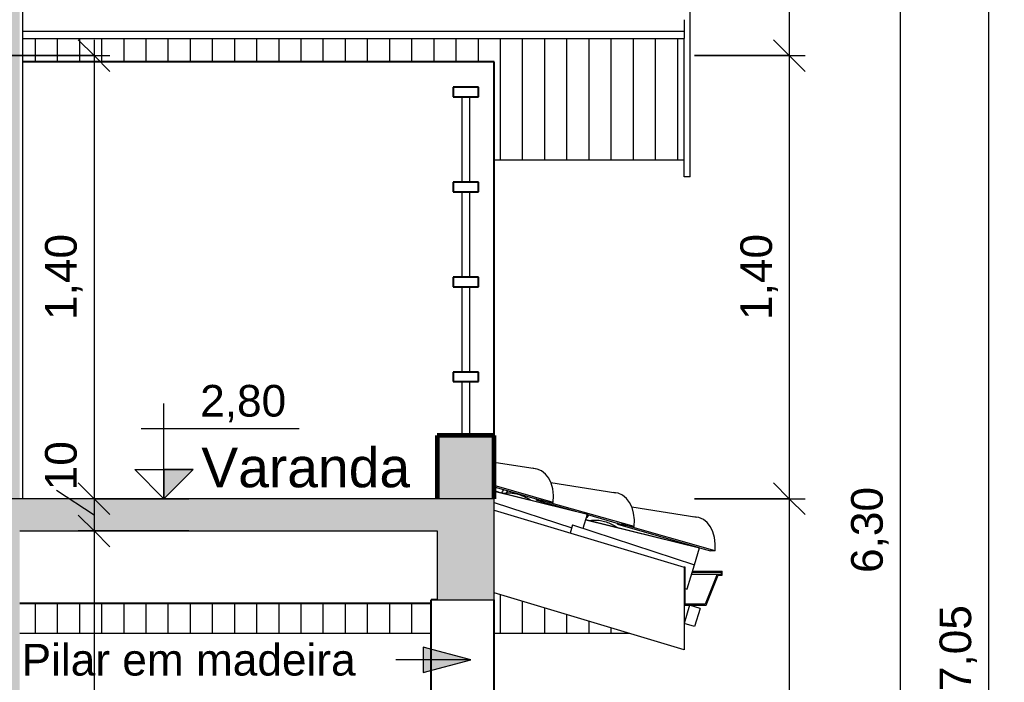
# Model space of a CAD drawing. Header units: millimetres. Extents: x -23833 to 62003, y -3000 to 6760.
# Drawn here: x -5300 to -2188, y 2420 to 4514 of the extents above; entities that cross this region are included whole.
import ezdxf

# ---------------------------------------------------------------- set-up
doc = ezdxf.new("R2010")
doc.units = ezdxf.units.MM
for name, color, linetype, lineweight in [('A-ANNO-DIMS', 211, 'Continuous', 9), ('A-ANNO-DIMS-50', 211, 'Continuous', 9), ('A-DETL-GENF', 92, 'Continuous', 9), ('A-DETL-THIN', 151, 'Continuous', 9), ('A-DOOR', 31, 'Continuous', 9), ('A-GENM', 13, 'Continuous', 9), ('A-GLAZ-CURT', 52, 'Continuous', 9), ('A-GLAZ-CWMG', 51, 'Continuous', 9), ('A-ROOF', 132, 'Continuous', 9), ('A-ROOF-OTLN', 132, 'Continuous', 9), ('A-ROOF-PATT', 132, 'Continuous', 9), ('A-WALL', 113, 'Continuous', 25), ('A-WALL-PATT', 111, 'Continuous', 25), ('Balaústres', 7, 'Continuous', 9), ('Corrimão', 250, 'Continuous', 25), ('Corrimãos superiores', 7, 'Continuous', 9), ('G-ANNO-DIMS', 111, 'Continuous', 9), ('G-ANNO-TEXT', 231, 'Continuous', 9), ('L-HRDS-IDEN', 13, 'Continuous', 9), ('S-COLS', 52, 'Continuous', 25)]:
    doc.layers.add(name, color=color, linetype=linetype, lineweight=lineweight)
doc.styles.add('@Arial Unicode MS', font='ARIALUNI.TTF', dxfattribs={"height": 100})
doc.styles.add('Arial', font='arial.ttf', dxfattribs={"height": 125})
doc.styles.add('Arial_1', font='arial.ttf', dxfattribs={"height": 100})
doc.dimstyles.new('CRT_-__Metros_-_Linha_de_chamada_3_5_mm_1', dxfattribs={"dimscale": 304.8, "dimtxt": 100.584485, "dimasz": 0.328084, "dimexe": 0.164042, "dimexo": 0.0625, "dimgap": 0.082021, "dimtad": 1, "dimlfac": 0.001, "dimrnd": 0.01, "dimzin": 0, "dimdsep": 46, "dimtxsty": '@Arial Unicode MS', "dimblk1": 'OBLIQUE', "dimblk2": 'OBLIQUE', "dimsah": 1, "dimcen": 0.09, "dimdle": 0.164042, "dimazin": 0, "dimtfac": 1, "dimtdec": 4, "dimtix": 1, "dimtmove": 0, "dimatfit": 3, "dimfxl": 0.984252, "dimfxlon": 1, "dimtvp": 1, "dimtolj": 1, "dimtzin": 0, "dimarcsym": 2})
doc.dimstyles.new('CRT_-__Metros_-_Linha_de_chamada_3_5_mm_3', dxfattribs={"dimscale": 304.8, "dimtxt": 100.584485, "dimasz": 0.328084, "dimexe": 0.164042, "dimexo": 0.0625, "dimgap": 0.082021, "dimtad": 1, "dimdec": 0, "dimlfac": 0.1, "dimdsep": 46, "dimtxsty": '@Arial Unicode MS', "dimblk1": 'OBLIQUE', "dimblk2": 'OBLIQUE', "dimsah": 1, "dimcen": 0.09, "dimdle": 0.164042, "dimazin": 0, "dimtfac": 1, "dimtdec": 4, "dimtix": 1, "dimtmove": 1, "dimatfit": 3, "dimfxl": 0.984252, "dimfxlon": 1, "dimtvp": 1, "dimtolj": 1, "dimtzin": 0, "dimarcsym": 2})

# ---------------------------------------------------------------- blocks, each defined once
blk = doc.blocks.new('Rectangular Mullion - Terça-4255527-A')
at = {"layer": 'A-GLAZ-CWMG'}
for p, q in [((-3199.7, 4513.6), (-3199.7, 4476.4)), ((-3199.7, 4476.4), (-5289.7, 4476.4)), ((-5289.7, 4454.2), (-3199.7, 4454.2)), ((-3199.7, 4476.4), (-3199.7, 4454.2))]:
    blk.add_line(p, q, dxfattribs=at)
blk = doc.blocks.new('Rectangular Mullion - Caibro-4037507-A')
at = {"layer": 'A-GLAZ-CWMG'}
for q in [(-3199.7, 2668.7), (-3199.7, 2606)]:
    blk.add_line((-3182.4, 2663.5), q, dxfattribs=at)
blk = doc.blocks.new('Guarda-corpo - 25mm-V38-A')
at = {"layer": 'Balaústres'}
for p, q in [((-3902.150772, 4270), (-3902.150772, 4000)), ((-3877.150772, 4000), (-3877.150772, 4270)), ((-3902.150772, 3970), (-3902.150772, 3700)), ((-3877.150772, 3700), (-3877.150772, 3970)), ((-3902.150772, 3670), (-3902.150772, 3400)), ((-3877.150772, 3400), (-3877.150772, 3670)), ((-3902.150772, 3370), (-3902.150772, 3200)), ((-3877.150772, 3200), (-3877.150772, 3370))]:
    blk.add_line(p, q, dxfattribs=at)
blk = doc.blocks.new('Guarda-corpo - Guarda-corpo-3921231-A')
at = {"layer": 'Corrimão'}
for p, q in [((-3849.650772, 4300), (-3929.650772, 4300)), ((-3929.650772, 4300), (-3929.650772, 4270)), ((-3849.650772, 4270), (-3849.650772, 4300)), ((-3929.650772, 4270), (-3849.650772, 4270)), ((-3849.650772, 4000), (-3929.650772, 4000)), ((-3929.650772, 4000), (-3929.650772, 3970)), ((-3849.650772, 3970), (-3849.650772, 4000)), ((-3929.650772, 3970), (-3849.650772, 3970)), ((-3849.650772, 3700), (-3929.650772, 3700)), ((-3929.650772, 3700), (-3929.650772, 3670)), ((-3849.650772, 3670), (-3849.650772, 3700)), ((-3929.650772, 3670), (-3849.650772, 3670)), ((-3849.650772, 3400), (-3929.650772, 3400)), ((-3929.650772, 3400), (-3929.650772, 3370)), ((-3849.650772, 3370), (-3849.650772, 3400)), ((-3929.650772, 3370), (-3849.650772, 3370))]:
    blk.add_line(p, q, dxfattribs=at)
blk.add_blockref('Guarda-corpo - 25mm-V38-A', (0, 0))
blk = doc.blocks.new('Tipo de corrimão superior - Corrimão superior_Interno_-3921427-A')
at = {"layer": 'Corrimãos superiores'}
for p, q in [((-3849.650772, 4300), (-3929.650772, 4300)), ((-3929.650772, 4300), (-3929.650772, 4270)), ((-3849.650772, 4270), (-3849.650772, 4300)), ((-3929.650772, 4270), (-3849.650772, 4270))]:
    blk.add_line(p, q, dxfattribs=at)
blk = doc.blocks.new('Porta inclinada - Porta inclinada Larissa-3958697-A')
at = {"layer": 'A-DOOR'}
for p, q in [((-5479.7, 5646.5), (-5489.7, 5646.5)), ((-5489.7, 3000), (-5489.7, 5646.5)), ((-5289.7, 5646.5), (-5299.7, 5646.5)), ((-5289.7, 3000), (-5289.7, 5646.5))]:
    blk.add_line(p, q, dxfattribs=at)
blk = doc.blocks.new('Rectangular Mullion - Caibro-4037542-A')
at = {"layer": 'A-GLAZ-CWMG'}
for p, q in [((-3149.3, 2653.6), (-3182.4, 2663.5)), ((-3149.3, 2653.6), (-3166.5, 2596.1)), ((-3166.5, 2596.1), (-3199.7, 2606))]:
    blk.add_line(p, q, dxfattribs=at)
blk = doc.blocks.new('COLONIAL BASE - COLONIAL BASE-4040581-A')
at = {"layer": 'A-GLAZ-CURT'}
for p, q in [((-3510, 2933.8), (-3150.9, 2845.1)), ((-3196.5, 2716.1), (-3190.1, 2714.5)), ((-3189.9, 2715.2), (-3189.9, 2715.2))]:
    blk.add_line(p, q, dxfattribs=at)
blk = doc.blocks.new('COLONIAL BASE - COLONIAL BASE-V63-A')
at = {"layer": 'A-GLAZ-CURT'}
blk.add_line((-3799.7, 3024.1), (-3504.9, 2951.3), dxfattribs=at)
blk = doc.blocks.new('COLONIAL BASE - COLONIAL BASE-V64-A')
at = {"layer": 'A-GLAZ-CURT'}
for p, q in [((-3510, 2933.8), (-3150.9, 2845.1)), ((-3552.1, 2917.1), (-3559.8, 2891.5)), ((-3552.1, 2917.1), (-3167.1, 2791.1)), ((-3167.1, 2791.2), (-3150.9, 2845.1)), ((-3189.9, 2715.2), (-3167.1, 2791.1)), ((-3196.5, 2716.1), (-3190.1, 2714.5))]:
    blk.add_line(p, q, dxfattribs=at)
blk = doc.blocks.new('COLONIAL BASE - COLONIAL BASE-V65-A')
at = {"layer": 'A-GLAZ-CURT'}
for p, q in [((-3799.7, 3024.1), (-3504.7, 2951.3)), ((-3799.7, 2988.4), (-3554.8, 2908.3)), ((-3518.2, 2906.5), (-3504.7, 2951.3))]:
    blk.add_line(p, q, dxfattribs=at)
blk = doc.blocks.new('Colonial cumeeira - hip-4041825-A')
at = {"layer": 'A-GENM', "color": 55}
for p, q in [((-3799.7, 3115.5), (-3670.8, 3095.4)), ((-3620.7, 3050.9), (-3415.2, 3018.7)), ((-3613, 2988.4), (-3799.7, 3041.5)), ((-3799.7, 3037.7), (-3642.1, 2992.7)), ((-3665.8, 2995.8), (-3653.1, 2995.8)), ((-3665.8, 2995.8), (-3543, 2960.8)), ((-3357.5, 2911.8), (-3653.1, 2995.8)), ((-3627.5, 2988.5), (-3627.2, 2988.4)), ((-3613, 2988.4), (-3627.2, 2988.4)), ((-3365.2, 2974.2), (-3159.7, 2942)), ((-3504.9, 2949.8), (-3382.3, 2914.8)), ((-3410.3, 2919.2), (-3397.5, 2919.2)), ((-3410.3, 2919.2), (-3153.2, 2845.7)), ((-3101.9, 2835.1), (-3397.5, 2919.2)), ((-3357.5, 2911.8), (-3371.6, 2911.8)), ((-3150.9, 2845.1), (-3116.1, 2835.1)), ((-3101.9, 2835.1), (-3116.1, 2835.1))]:
    blk.add_line(p, q, dxfattribs=at)
for centre, major_axis, start_param, end_param in [((-3697, 2981.1), (33.8, 112.5), 4.980873, 6.487796), ((-3724.9, 2966.5), (28.7, 95.8), 1.073839, 1.213399), ((-3724.9, 2966.5), (23.8, 79.5), 0.953787, 1.085026), ((-3441.5, 2904.4), (33.8, 112.5), 4.980873, 6.487796), ((-3724.9, 2966.5), (23.8, 79.5), 5.286917, 5.344429), ((-3469.4, 2889.8), (23.8, 79.5), 0.953787, 1.135527), ((-3185.9, 2827.8), (33.8, 112.5), 4.980873, 6.487796), ((-3469.4, 2889.8), (23.8, 79.5), 5.286917, 5.344429), ((-3185.9, 2827.8), (28, 93.4), 1.304492, 1.341308)]:
    blk.add_ellipse(centre, major_axis=major_axis, ratio=0.691714, start_param=start_param, end_param=end_param, dxfattribs=at)
blk = doc.blocks.new('Elevações de ponto - CRT_ANO_Tag de Nível em Elevações-871645-A')
at = {"layer": 'G-ANNO-DIMS'}
blk.add_hatch(color=256, dxfattribs=at).paths.add_polyline_path([(-7112.1, 3000), (-7112.1, 3092.3), (-7019.8, 3092.3)])
for p, q in [((-7112.1, 3000), (-7112.1, 3301.2)), ((-7184.5, 3221.9), (-6684.5, 3221.9)), ((-7204.4, 3092.3), (-7112.1, 3000)), ((-7204.4, 3092.3), (-7019.8, 3092.3)), ((-7019.8, 3092.3), (-7112.1, 3000)), ((-7112.1, 3000), (-7019.8, 3092.3)), ((-7019.8, 3092.3), (-7112.1, 3092.3)), ((-7112.1, 3092.3), (-7112.1, 3000))]:
    blk.add_line(p, q, dxfattribs=at)
blk = doc.blocks.new('DIMBLOCK18-A')
at = {"layer": 'A-ANNO-DIMS-50', "lineweight": 18}
for p, q in [((-2867.1, 6051.1), (-2917.1, 6101.1)), ((-2867.1, 6051.1), (-2817.1, 6001.1)), ((-2867.1, 4400), (-2917.1, 4450)), ((-2867.1, 4400), (-2817.1, 4350))]:
    blk.add_line(p, q, dxfattribs=at)
at = {"layer": 'A-ANNO-DIMS-50'}
for p, q in [((-2867.1, 6101.1), (-2867.1, 4400)), ((-3167.1, 6051.1), (-2817.1, 6051.1)), ((-2867.1, 6051.1), (-3167.1, 6051.1)), ((-3167.1, 4400), (-2817.1, 4400)), ((-2867.1, 4400), (-3167.1, 4400))]:
    blk.add_line(p, q, dxfattribs=at)
at = {"layer": 'A-ANNO-DIMS-50', "color": 0, "insert": (-3021.9, 5090.3), "char_height": 100, "width": 324.675, "attachment_point": 1, "rotation": 90, "line_spacing_factor": 1.117605, "style": '@Arial Unicode MS'}
blk.add_mtext('1,65', dxfattribs=at)
blk = doc.blocks.new('_Oblique')
at = {"color": 0, "linetype": 'ByBlock', "lineweight": -2}
blk.add_line((-0.5, -0.5), (0.5, 0.5), dxfattribs=at)
blk = doc.blocks.new('DIMBLOCK19-A')
at = {"layer": 'A-ANNO-DIMS-50', "lineweight": 18}
for p, q in [((-2867.1, 4400), (-2917.1, 4450)), ((-2867.1, 4400), (-2817.1, 4350)), ((-2867.1, 3000), (-2917.1, 3050)), ((-2867.1, 3000), (-2817.1, 2950))]:
    blk.add_line(p, q, dxfattribs=at)
at = {"layer": 'A-ANNO-DIMS-50'}
for p, q in [((-3167.1, 4400), (-2817.1, 4400)), ((-2867.1, 4400), (-3167.1, 4400)), ((-2867.1, 4400), (-2867.1, 3000)), ((-3167.1, 3000), (-2817.1, 3000)), ((-2867.1, 3000), (-3167.1, 3000))]:
    blk.add_line(p, q, dxfattribs=at)
at = {"layer": 'A-ANNO-DIMS-50', "color": 0, "insert": (-3021.9, 3564.7), "char_height": 100, "width": 324.675, "attachment_point": 1, "rotation": 90, "line_spacing_factor": 1.117605, "style": '@Arial Unicode MS'}
blk.add_mtext('1,40', dxfattribs=at)
blk = doc.blocks.new('DIMBLOCK20-A')
at = {"layer": 'A-ANNO-DIMS-50', "lineweight": 18}
for p, q in [((-2867.1, 3000), (-2917.1, 3050)), ((-2867.1, 3000), (-2817.1, 2950)), ((-2867.1, -250), (-2917.1, -200)), ((-2867.1, -250), (-2817.1, -300))]:
    blk.add_line(p, q, dxfattribs=at)
at = {"layer": 'A-ANNO-DIMS-50'}
for p, q in [((-3167.1, 3000), (-2817.1, 3000)), ((-2867.1, 3000), (-3167.1, 3000)), ((-2867.1, 3000), (-2867.1, -250)), ((-3167.1, -250), (-2817.1, -250)), ((-2867.1, -250), (-3167.1, -250))]:
    blk.add_line(p, q, dxfattribs=at)
at = {"layer": 'A-ANNO-DIMS-50', "color": 0, "insert": (-3021.9, 1239.7), "char_height": 100, "width": 324.675, "attachment_point": 1, "rotation": 90, "line_spacing_factor": 1.117605, "style": '@Arial Unicode MS'}
blk.add_mtext('3,25', dxfattribs=at)
blk = doc.blocks.new('DIMBLOCK30-A')
at = {"layer": 'A-ANNO-DIMS-50', "lineweight": 18}
for p, q in [((-5064.7, 4400), (-5114.7, 4450)), ((-5064.7, 4400), (-5014.7, 4350)), ((-5064.7, 3000), (-5114.7, 3050)), ((-5064.7, 3000), (-5014.7, 2950))]:
    blk.add_line(p, q, dxfattribs=at)
at = {"layer": 'A-ANNO-DIMS-50'}
for p, q in [((-5064.7, 4450), (-5064.7, 3000)), ((-5364.7, 4400), (-5014.7, 4400)), ((-5064.7, 4400), (-5364.7, 4400)), ((-4764.7, 3000), (-5114.7, 3000)), ((-5064.7, 3000), (-4764.7, 3000))]:
    blk.add_line(p, q, dxfattribs=at)
at = {"layer": 'A-ANNO-DIMS-50', "color": 0, "insert": (-5219.5, 3564.7), "char_height": 100, "width": 324.675, "attachment_point": 1, "rotation": 90, "line_spacing_factor": 1.117605, "style": '@Arial Unicode MS'}
blk.add_mtext('1,40', dxfattribs=at)
blk = doc.blocks.new('DIMBLOCK31-A')
at = {"layer": 'A-ANNO-DIMS-50', "lineweight": 18}
for p, q in [((-5064.7, 3000), (-5114.7, 3050)), ((-5064.7, 3000), (-5014.7, 2950)), ((-5064.7, 2898), (-5114.7, 2948)), ((-5064.7, 2898), (-5014.7, 2848))]:
    blk.add_line(p, q, dxfattribs=at)
at = {"layer": 'A-ANNO-DIMS-50'}
for p, q in [((-5182.8, 3026.6), (-5064.7, 2949)), ((-5182.8, 3026.6), (-5182.8, 3026.6)), ((-4764.7, 3000), (-5114.7, 3000)), ((-5064.7, 3000), (-5064.7, 2898)), ((-5064.7, 3000), (-4764.7, 3000)), ((-4764.7, 2898), (-5114.7, 2898)), ((-5064.7, 2898), (-4764.7, 2898))]:
    blk.add_line(p, q, dxfattribs=at)
at = {"layer": 'A-ANNO-DIMS-50', "color": 0, "insert": (-5219.5, 3026.6), "char_height": 100, "width": 185.873, "attachment_point": 1, "rotation": 90, "line_spacing_factor": 1.117605, "style": '@Arial Unicode MS'}
blk.add_mtext('10', dxfattribs=at)
blk = doc.blocks.new('DIMBLOCK32-A')
at = {"layer": 'A-ANNO-DIMS-50', "lineweight": 18}
for p, q in [((-5064.7, 2898), (-5114.7, 2948)), ((-5064.7, 2898), (-5014.7, 2848)), ((-5064.7, 180), (-5114.7, 230)), ((-5064.7, 180), (-5014.7, 130))]:
    blk.add_line(p, q, dxfattribs=at)
at = {"layer": 'A-ANNO-DIMS-50'}
for p, q in [((-4764.7, 2898), (-5114.7, 2898)), ((-5064.7, 2898), (-5064.7, 130)), ((-5064.7, 2898), (-4764.7, 2898)), ((-4764.7, 180), (-5114.7, 180)), ((-5064.7, 180), (-4764.7, 180))]:
    blk.add_line(p, q, dxfattribs=at)
at = {"layer": 'A-ANNO-DIMS-50', "color": 0, "insert": (-5219.5, 1403.7), "char_height": 100, "width": 324.675, "attachment_point": 1, "rotation": 90, "line_spacing_factor": 1.117605, "style": '@Arial Unicode MS'}
blk.add_mtext('2,72', dxfattribs=at)
blk = doc.blocks.new('DIMBLOCK33-A')
at = {"layer": 'A-ANNO-DIMS-50', "lineweight": 18}
for p, q in [((-2517.1, 6051.1), (-2567.1, 6101.1)), ((-2517.1, 6051.1), (-2467.1, 6001.1)), ((-2517.1, -250), (-2567.1, -200)), ((-2517.1, -250), (-2467.1, -300))]:
    blk.add_line(p, q, dxfattribs=at)
at = {"layer": 'A-ANNO-DIMS-50'}
for p, q in [((-2517.1, 6101.1), (-2517.1, -250)), ((-2817.1, 6051.1), (-2467.1, 6051.1)), ((-2517.1, 6051.1), (-2817.1, 6051.1)), ((-2817.1, -250), (-2467.1, -250)), ((-2517.1, -250), (-2817.1, -250))]:
    blk.add_line(p, q, dxfattribs=at)
at = {"layer": 'A-ANNO-DIMS-50', "color": 0, "insert": (-2671.9, 2765.3), "char_height": 100, "width": 324.675, "attachment_point": 1, "rotation": 90, "line_spacing_factor": 1.117605, "style": '@Arial Unicode MS'}
blk.add_mtext('6,30', dxfattribs=at)
blk = doc.blocks.new('DIMBLOCK35-A')
at = {"layer": 'A-ANNO-DIMS-50', "lineweight": 18}
for p, q in [((-2237.6, 6051.1), (-2287.6, 6101.1)), ((-2237.6, 6051.1), (-2187.6, 6001.1)), ((-2237.6, -996.8), (-2287.6, -946.8)), ((-2237.6, -996.8), (-2187.6, -1046.8))]:
    blk.add_line(p, q, dxfattribs=at)
at = {"layer": 'A-ANNO-DIMS-50'}
for p, q in [((-2237.6, 6101.1), (-2237.6, -1046.8)), ((-2537.6, 6051.1), (-2187.6, 6051.1)), ((-2237.6, 6051.1), (-2537.6, 6051.1)), ((-2537.6, -996.8), (-2187.6, -996.8)), ((-2237.6, -996.8), (-2537.6, -996.8))]:
    blk.add_line(p, q, dxfattribs=at)
at = {"layer": 'A-ANNO-DIMS-50', "color": 0, "insert": (-2392.4, 2391.9), "char_height": 100, "width": 324.675, "attachment_point": 1, "rotation": 90, "line_spacing_factor": 1.117605, "style": '@Arial Unicode MS'}
blk.add_mtext('7,05', dxfattribs=at)

msp = doc.modelspace()

# ---------------------------------------------------------------- hatches: boundary and pattern name
at = {"layer": 'A-DETL-GENF'}
h = msp.add_hatch(color=7, dxfattribs=at)
h.paths.add_polyline_path([(-5446.155, -1462.996), (-5299.651, -1462.996), (-5299.651, 100), (-3949.651, 100), (-3949.651, -250), (-3799.651, -250), (-3799.651, 180), (-5299.651, 180), (-5299.651, 200), (-19319.651, 200), (-19319.651, -250), (-19139.651, -250), (-19139.651, 100), (-5479.651, 100), (-5479.651, -1462.996)])
h.paths.add_polyline_path([(-8229.651, 2643.433), (-8229.651, 2900), (-5479.651, 2900), (-5479.651, 2680), (-5299.651, 2680), (-5299.651, 2898), (-3979.651, 2898), (-3979.651, 2680), (-3799.651, 2680), (-3799.651, 3000), (-8369.651, 3000), (-8369.651, 2643.433)])
h.paths.add_polyline_path([(-16725.974, 2700), (-16579.651, 2700), (-16579.651, 3000), (-19319.651, 3000), (-19319.651, 2700), (-19139.651, 2700), (-19139.651, 2900), (-16759.651, 2900), (-16759.651, 2700)])
at = {"layer": 'A-ROOF-PATT'}
h = msp.add_hatch(dxfattribs=at)
h.set_pattern_fill('FP_4', color=256, style=0, pattern_type=2)
h.set_pattern_definition([(90, (0, 6212.23), (-70, 4e-15), [])])
h.paths.add_polyline_path([(-19919.651, 4070.749), (-19363.819, 4070.749), (-19385.852, 4144.192), (-19319.651, 4156.925), (-19319.651, 4454.159), (-19919.651, 4454.159), (-19919.651, 4096.966)])
h.paths.add_polyline_path([(-3199.651, 4070.749), (-3199.651, 4454.159), (-5289.651, 4454.159), (-5289.651, 4380.337), (-3799.651, 4380.337), (-3799.651, 4070.749), (-3484.448, 4070.749)])
h.paths.add_polyline_path([(-19139.651, 4380.337), (-18728.331, 4380.337), (-18728.551, 4436.104), (-18729.653, 4454.159), (-19139.651, 4454.159), (-19139.651, 4400.998)])
h.paths.add_polyline_path([(-16759.651, 4380.337), (-16759.651, 4454.159), (-17169.649, 4454.159), (-17170.97, 4432.51), (-17170.97, 4380.337), (-16766.843, 4380.337)])
h.paths.add_polyline_path([(-11862.574, 4380.337), (-5489.651, 4380.337), (-5489.651, 4454.159), (-16579.651, 4454.159), (-16579.651, 4380.337), (-11903.443, 4380.337)])
h.paths.add_polyline_path([(-16358.154, 4557.926), (-5489.651, 4557.926), (-5489.651, 4947.873), (-16579.651, 4947.873), (-16579.651, 4557.926), (-16399.023, 4557.926)])
h.paths.add_polyline_path([(-4220.088, 4557.926), (-3199.651, 4557.926), (-3199.651, 4947.873), (-5289.651, 4947.873), (-5289.651, 4557.926), (-4260.957, 4557.926)])
h.paths.add_polyline_path([(-17044.317, 4813.978), (-17045.399, 4812.691), (-17044.749, 4812.691), (-17044.425, 4813.656)])
h.paths.add_polyline_path([(-18851.157, 4557.926), (-18758.28, 4557.926), (-18758.28, 4562.842), (-18771.965, 4800), (-17127.336, 4800), (-17141.021, 4557.926), (-16759.651, 4557.926), (-16759.651, 4947.873), (-17715.344, 4947.864), (-17541.151, 4935.62), (-17541.151, 4900.68), (-17332.401, 4881.34), (-17332.401, 4860.34), (-17095.651, 4850.364), (-17095.651, 4844.1), (-17054.379, 4843.6), (-17050.949, 4842.064), (-17049.873, 4841.27), (-17048.559, 4838.714), (-17047.869, 4835.291), (-17046.287, 4827.808), (-17047.289, 4827.001), (-17050.614, 4826.339), (-17052.004, 4824.804), (-17052.07, 4824.227), (-17052.437, 4823.009), (-17052.437, 4822.62), (-17050.961, 4821.102), (-17042.425, 4815.965), (-17042.425, 4815.124), (-17043.959, 4815.965), (-17045.399, 4815.928), (-17043.21, 4815.052), (-17043.986, 4814.581), (-17048.106, 4815.965), (-17050.993, 4815.52), (-17049.081, 4814.589), (-17048.849, 4814.589), (-17048.559, 4815.347), (-17047.026, 4814.964), (-17046.899, 4814.544), (-17043.959, 4813.859), (-17043.344, 4813.656), (-17043.21, 4812.694), (-17041.898, 4813.597), (-17041.426, 4813.01), (-17040.966, 4813.597), (-17040.137, 4812.691), (-17039.244, 4800.018), (-18860.058, 4800.018), (-18859.165, 4812.691), (-18857.312, 4814.563), (-18856.876, 4814.188), (-18856.28, 4813.934), (-18854.864, 4814.205), (-18854.274, 4814.205), (-18853.423, 4813.938), (-18852.458, 4815.198), (-18850.901, 4814.205), (-18849.807, 4815.183), (-18848.402, 4814.905), (-18846.771, 4814.204), (-18845.433, 4815.184), (-18844.464, 4815.365), (-18844.608, 4815.965), (-18856.876, 4815.965), (-18847.755, 4821.865), (-18846.904, 4823.95), (-18846.463, 4824.238), (-18846.908, 4825.173), (-18849.792, 4826.585), (-18852.481, 4827.538), (-18851.496, 4827.527), (-18852.481, 4828.24), (-18853.015, 4828.3), (-18853.902, 4829.814), (-18853.793, 4829.966), (-18852.24, 4832.423), (-18851.157, 4837.926), (-18851.017, 4839.669), (-18846.908, 4843.219), (-18841.748, 4844.1), (-18803.651, 4844.1), (-18803.651, 4850.92), (-18566.901, 4860.34), (-18566.901, 4881.34), (-18358.151, 4900.68), (-18358.151, 4935.62), (-18183.957, 4947.873), (-19139.651, 4947.873), (-19139.651, 4557.926), (-18892.026, 4557.926)])
h.paths.add_polyline_path([(-19919.651, 4557.926), (-19319.651, 4557.926), (-19319.651, 4947.873), (-19919.651, 4947.873), (-19919.651, 4629.022)])
h.paths.add_polyline_path([(-17949.651, 4698.75), (-17942.383, 4700.031), (-17935.989, 4703.724), (-17931.248, 4709.374), (-17928.723, 4716.314), (-17928.724, 4723.692), (-17931.249, 4730.628), (-17935.996, 4736.282), (-17942.384, 4739.969), (-17949.651, 4741.25), (-17956.917, 4739.969), (-17963.313, 4736.274), (-17968.053, 4730.625), (-17970.578, 4723.692), (-17970.578, 4716.311), (-17968.053, 4709.374), (-17963.313, 4703.724), (-17956.918, 4700.031), (-17952.041, 4699.171)])
h.paths.add_polyline_path([(-17050.899, 4812.691), (-17049.805, 4813.807), (-17050.899, 4814.175), (-17050.792, 4813.664)])
h.paths.add_polyline_path([(-17055.628, 4814.548), (-17055.987, 4815.353), (-17056.596, 4814.987), (-17055.925, 4814.683)])
h.paths.add_polyline_path([(-18837.079, 4815.363), (-18838.515, 4815.352), (-18837.703, 4815.317)])
h.paths.add_polyline_path([(-18842.494, 4815.365), (-18843.253, 4815.513), (-18843.253, 4815.3)])
h.paths.add_polyline_path([(-17063.157, 4815.284), (-17066.879, 4815.965), (-17066.879, 4815.321), (-17063.627, 4815.287)])
h.paths.add_polyline_path([(-18846.904, 4823.95), (-18847.168, 4825.239), (-18846.53, 4824.925), (-18846.797, 4824.227)])
h.paths.add_polyline_path([(-19919.651, 5051.64), (-19319.651, 5051.64), (-19319.651, 5441.586), (-19919.651, 5441.586), (-19919.651, 5085.069)])
h.paths.add_polyline_path([(-11985.181, 5051.64), (-5489.651, 5051.64), (-5489.651, 5441.586), (-16579.651, 5441.586), (-16579.651, 5051.64), (-12026.05, 5051.64)])
h.paths.add_polyline_path([(-19139.651, 5051.64), (-16759.651, 5051.64), (-16759.651, 5441.586), (-19139.651, 5441.586), (-19139.651, 5085.069)])
h.paths.add_polyline_path([(-3525.317, 5051.64), (-3199.651, 5051.64), (-3199.651, 5441.586), (-5289.651, 5441.586), (-5289.651, 5051.64), (-3566.186, 5051.64)])
h.paths.add_polyline_path([(-16317.285, 5545.353), (-5489.651, 5545.353), (-5489.651, 5646.465), (-5479.651, 5646.465), (-5479.651, 5935.299), (-16579.651, 5935.299), (-16579.651, 5545.353), (-16358.154, 5545.353)])
h.paths.add_polyline_path([(-17175.532, 5545.353), (-16759.651, 5545.353), (-16759.651, 5935.299), (-19139.651, 5935.299), (-19139.651, 5545.353), (-17216.401, 5545.353)])
h.paths.add_polyline_path([(-19319.651, 5545.353), (-19319.651, 5935.299), (-19919.651, 5935.299), (-19919.651, 5545.353), (-19341.584, 5545.353)])
h.paths.add_polyline_path([(-5282.68, 5545.353), (-3199.651, 5545.353), (-3199.651, 5935.299), (-5299.651, 5935.299), (-5299.651, 5646.465), (-5289.651, 5646.465), (-5289.651, 5545.353)])
h.paths.add_polyline_path([(-3320.972, 6039.066), (-3199.651, 6039.066), (-3199.651, 6044.391), (-5299.651, 6044.391), (-5299.651, 6039.066), (-3361.841, 6039.066)])
h.paths.add_polyline_path([(-7898.29, 6039.066), (-5479.651, 6039.066), (-5479.651, 6044.391), (-16579.651, 6044.391), (-16579.651, 6039.066), (-7939.159, 6039.066)])
h.paths.add_polyline_path([(-18033.779, 6039.066), (-16759.651, 6039.066), (-16759.651, 6044.391), (-19139.651, 6044.391), (-19139.651, 6039.066), (-18074.648, 6039.066)])
h.paths.add_polyline_path([(-19919.651, 6039.066), (-19319.651, 6039.066), (-19319.651, 6044.391), (-19919.651, 6044.391)])
h = msp.add_hatch(dxfattribs=at)
h.set_pattern_fill('FP_3', color=256, style=0, pattern_type=2)
h.set_pattern_definition([(90, (0, 5622.11), (-70, 4e-15), [])])
h.paths.add_polyline_path([(-23119.651, 2574.716), (-22519.451, 2574.716), (-22519.451, 2754.776), (-23112.677, 2576.809)])
h.paths.add_polyline_path([(-19319.651, 2574.716), (-19319.651, 2744.685), (-22257.12, 2744.685), (-22257.12, 2833.475), (-22319.451, 2814.716), (-22319.451, 2574.716), (-19832.011, 2574.716)])
h.paths.add_polyline_path([(-3373.656, 2574.716), (-3799.651, 2702.515), (-3799.651, 2574.716), (-3484.448, 2574.716)])
h.paths.add_polyline_path([(-4792.253, 2574.716), (-3999.651, 2574.716), (-3999.651, 2670), (-5299.651, 2670), (-5299.651, 2574.716)])
h.paths.add_polyline_path([(-21507.636, 2848.13), (-19319.651, 2848.13), (-19319.651, 3020.685), (-21337.12, 3020.685), (-21337.12, 3109.475), (-22185.283, 2855.027), (-22183.214, 2848.13), (-21548.505, 2848.13)])
h.paths.add_polyline_path([(-21098.947, 3124.13), (-19319.651, 3124.13), (-19319.651, 3296.685), (-20417.12, 3296.685), (-20417.12, 3385.475), (-21242.296, 3137.923), (-21238.158, 3124.13), (-21139.816, 3124.13)])
h.paths.add_polyline_path([(-20077.224, 3400.13), (-19319.651, 3400.13), (-19319.651, 3572.685), (-19497.12, 3572.685), (-19497.12, 3661.475), (-20299.308, 3420.819), (-20293.101, 3400.13), (-20118.093, 3400.13)])
h.paths.add_polyline_path([(-20355.743, 3400.13), (-20356.777, 3403.578), (-20368.271, 3400.13), (-20363.307, 3400.13)])
h.paths.add_polyline_path([(-19410.686, 3676.13), (-19413.789, 3686.475), (-19448.271, 3676.13), (-19422.41, 3676.13)])
h.paths.add_polyline_path([(-19319.651, 3683.395), (-19319.651, 3714.716), (-19328.271, 3712.13)])
at = {"layer": 'A-WALL-PATT'}
h = msp.add_hatch(color=256, dxfattribs=at)
h.paths.add_polyline_path([(-5479.651, 200), (-5299.651, 200), (-5299.651, 2680), (-5479.651, 2680), (-5479.651, 448.588)])
h.paths.add_polyline_path([(-5405.286, 3000), (-5299.651, 3000), (-5299.651, 6044.391), (-5479.651, 6044.391), (-5479.651, 3000), (-5446.155, 3000)])
msp.add_hatch(color=256, dxfattribs=at).paths.add_polyline_path([(-3898.246, 3000), (-3799.651, 3000), (-3799.651, 3200), (-3979.651, 3200), (-3979.651, 3000), (-3903.355, 3000)])
at = {"layer": 'G-ANNO-TEXT'}
msp.add_hatch(color=7, dxfattribs=at).paths.add_polyline_path([(-3874.069, 2491.241), (-4024.069, 2531.433), (-4024.069, 2451.048)])

# ---------------------------------------------------------------- linework, layer by layer
at = {"layer": 'A-DETL-THIN'}
for p, q in [((-3799.651, 3000), (-8369.651, 3000)), ((-3799.651, 2680), (-3799.651, 3000)), ((-5299.651, 2898), (-3979.651, 2898)), ((-3979.651, 2898), (-3979.651, 2680)), ((-3979.651, 2680), (-3799.651, 2680))]:
    msp.add_line(p, q, dxfattribs=at)
at = {"layer": 'A-GLAZ-CURT'}
for p, q in [((-3792.562, 3022.382), (-3504.882, 2951.337)), ((-3509.961, 2933.822), (-3150.873, 2845.142)), ((-3196.476, 2716.058), (-3190.073, 2714.477)), ((-3196.476, 2716.058), (-3190.073, 2714.477))]:
    msp.add_line(p, q, dxfattribs=at)
msp.add_open_spline([(-3786.023, 3020.565), (-3790.485, 3021.948), (-3795.03, 3023.06), (-3799.643, 3023.899)], degree=3, dxfattribs=at)
for points, knots in [([(-3770.6, 3017.121), (-3768.689, 3017.454), (-3762.084, 3018.371), (-3750.576, 3018.717), (-3735.988, 3017.09), (-3721.271, 3013.5), (-3704.286, 3007.135), (-3692.332, 3000.671), (-3685.358, 2996.116)], [-0.689560122, -0.689560122, -0.689560122, -0.689560122, -0.666666667, -0.611111111, -0.555555556, -0.5, -0.444444444, -0.362849207, -0.362849207, -0.362849207, -0.362849207]), ([(-3498.869, 2930.757), (-3496.221, 2931.3), (-3487.873, 2932.599), (-3473.385, 2932.712), (-3455.485, 2929.779), (-3434.934, 2923.035), (-3420.524, 2915.381), (-3412.246, 2909.84)], [-0.949227421, -0.949227421, -0.949227421, -0.949227421, -0.903846154, -0.807692308, -0.711538462, -0.615384615, -0.47769133, -0.47769133, -0.47769133, -0.47769133])]:
    msp.add_open_spline(points, degree=3, knots=knots, dxfattribs=at)
at = {"layer": 'A-ROOF'}
for p, q in [((-3799.651, 4070.749), (-3199.651, 4070.749)), ((-5299.651, 2574.716), (-3999.651, 2574.716)), ((-3799.651, 2574.716), (-3373.656, 2574.716))]:
    msp.add_line(p, q, dxfattribs=at)
at = {"layer": 'A-ROOF-OTLN'}
for p, q in [((-3180.651, 4016.904), (-3180.651, 5992.959)), ((-3199.651, 4016.904), (-3199.651, 4454.159)), ((-3180.651, 4016.904), (-3199.651, 4016.904)), ((-3799.651, 2963.522), (-3199.651, 2783.522)), ((-3199.651, 2783.522), (-3199.651, 2522.515)), ((-3196.476, 2783.522), (-3199.651, 2783.522)), ((-3196.476, 2666.785), (-3196.476, 2783.522)), ((-3172.822, 2770.822), (-3079.651, 2770.822)), ((-3092.351, 2770.822), (-3092.351, 2767.647)), ((-3079.651, 2758.122), (-3079.651, 2770.822)), ((-3176.026, 2761.297), (-3082.826, 2761.297)), ((-3174.121, 2767.647), (-3082.826, 2767.647)), ((-3094.713, 2761.297), (-3132.813, 2666.785)), ((-3130.451, 2663.61), (-3092.351, 2758.122)), ((-3092.351, 2758.122), (-3079.651, 2758.122)), ((-3082.826, 2767.647), (-3082.826, 2761.297)), ((-3199.651, 2522.515), (-3799.651, 2702.515)), ((-3199.651, 2663.61), (-3130.451, 2663.61)), ((-3132.813, 2666.785), (-3196.476, 2666.785))]:
    msp.add_line(p, q, dxfattribs=at)
at = {"layer": 'A-WALL'}
for p, q in [((-3799.651, 4380.337), (-5289.651, 4380.337)), ((-3799.651, 3200), (-3799.651, 4380.337)), ((-5299.651, 2670), (-3999.651, 2670))]:
    msp.add_line(p, q, dxfattribs=at)
at = {"layer": 'A-WALL', "lineweight": 60}
for p, q in [((-3799.651, 3200), (-3979.651, 3200)), ((-3979.651, 3200), (-3979.651, 3000)), ((-3799.651, 3000), (-3799.651, 3200))]:
    msp.add_line(p, q, dxfattribs=at)
at = {"layer": 'G-ANNO-TEXT', "color": 7}
for p, q in [((-3874.069, 2491.241), (-4024.069, 2531.433)), ((-4024.069, 2531.433), (-4024.069, 2451.048)), ((-4106.998, 2491.241), (-4110.514, 2491.241)), ((-3874.069, 2491.241), (-4106.998, 2491.241)), ((-4024.069, 2451.048), (-3874.069, 2491.241))]:
    msp.add_line(p, q, dxfattribs=at)
at = {"layer": 'S-COLS'}
for p, q in [((-3999.651, 180), (-3999.651, 2680)), ((-3979.651, 2680), (-3999.651, 2680)), ((-3799.651, 180), (-3799.651, 2680))]:
    msp.add_line(p, q, dxfattribs=at)

# ---------------------------------------------------------------- block references
at = {"layer": 'A-DOOR'}
msp.add_blockref('Porta inclinada - Porta inclinada Larissa-3958697-A', (0, 0), dxfattribs=at)
at = {"layer": 'A-GENM', "color": 7}
msp.add_blockref('Colonial cumeeira - hip-4041825-A', (0, 0), dxfattribs=at)
at = {"layer": 'A-GLAZ-CURT'}
for name in ['COLONIAL BASE - COLONIAL BASE-V63-A', 'COLONIAL BASE - COLONIAL BASE-V63-A', 'COLONIAL BASE - COLONIAL BASE-V63-A', 'COLONIAL BASE - COLONIAL BASE-V63-A', 'COLONIAL BASE - COLONIAL BASE-V63-A', 'COLONIAL BASE - COLONIAL BASE-V63-A', 'COLONIAL BASE - COLONIAL BASE-V63-A', 'COLONIAL BASE - COLONIAL BASE-V63-A', 'COLONIAL BASE - COLONIAL BASE-V63-A', 'COLONIAL BASE - COLONIAL BASE-V63-A', 'COLONIAL BASE - COLONIAL BASE-V63-A', 'COLONIAL BASE - COLONIAL BASE-V63-A', 'COLONIAL BASE - COLONIAL BASE-V65-A', 'COLONIAL BASE - COLONIAL BASE-V63-A', 'COLONIAL BASE - COLONIAL BASE-V64-A', 'COLONIAL BASE - COLONIAL BASE-4040581-A', 'COLONIAL BASE - COLONIAL BASE-4040581-A', 'COLONIAL BASE - COLONIAL BASE-4040581-A', 'COLONIAL BASE - COLONIAL BASE-4040581-A', 'COLONIAL BASE - COLONIAL BASE-4040581-A', 'COLONIAL BASE - COLONIAL BASE-4040581-A', 'COLONIAL BASE - COLONIAL BASE-4040581-A', 'COLONIAL BASE - COLONIAL BASE-4040581-A', 'COLONIAL BASE - COLONIAL BASE-4040581-A', 'COLONIAL BASE - COLONIAL BASE-4040581-A', 'COLONIAL BASE - COLONIAL BASE-4040581-A', 'COLONIAL BASE - COLONIAL BASE-4040581-A', 'COLONIAL BASE - COLONIAL BASE-4040581-A', 'COLONIAL BASE - COLONIAL BASE-4040581-A']:
    msp.add_blockref(name, (0, 0), dxfattribs=at)
at = {"layer": 'A-GLAZ-CWMG'}
for name in ['Rectangular Mullion - Terça-4255527-A', 'Rectangular Mullion - Caibro-4037507-A', 'Rectangular Mullion - Caibro-4037542-A']:
    msp.add_blockref(name, (0, 0), dxfattribs=at)
at = {"layer": 'Balaústres'}
msp.add_blockref('Guarda-corpo - Guarda-corpo-3921231-A', (0, 0), dxfattribs=at)
at = {"layer": 'Corrimãos superiores'}
msp.add_blockref('Tipo de corrimão superior - Corrimão superior_Interno_-3921427-A', (0, 0), dxfattribs=at)
at = {"layer": 'G-ANNO-DIMS'}
msp.add_blockref('Elevações de ponto - CRT_ANO_Tag de Nível em Elevações-871645-A', (2268.528, 0), dxfattribs=at)

# ---------------------------------------------------------------- texts
at = {"layer": 'G-ANNO-DIMS', "insert": (-4729.265, 3359.532), "char_height": 100, "width": 325.65323, "attachment_point": 1, "line_spacing_factor": 0.941778, "style": 'Arial_1'}
msp.add_mtext('2,80', dxfattribs=at)
at = {"layer": 'G-ANNO-TEXT', "color": 7, "insert": (-5293.598, 2541.241), "char_height": 100, "width": 1310.75906, "attachment_point": 1, "style": 'Arial_1'}
msp.add_mtext('Pilar em madeira', dxfattribs=at)
at = {"layer": 'L-HRDS-IDEN', "insert": (-4725.64, 3161.127), "char_height": 125, "width": 789.66219, "attachment_point": 1, "style": 'Arial'}
msp.add_mtext('Varanda', dxfattribs=at)

# ---------------------------------------------------------------- dimensions: what is measured, and where the dimension line sits
at = {"layer": 'A-ANNO-DIMS'}
for base, p1, p2, override, picture, middle in [((-2867.09, 4400), (-3167.09, 6051.098), (-3167.09, 4400), {"dimpost": '<>', "dimfxl": 1651.097739}, 'DIMBLOCK18-A', (-2943.181, 5225.549)), ((-2517.09, -250), (-2817.09, 6051.098), (-2817.09, -250), {"dimpost": '<>', "dimfxl": 6301.097739}, 'DIMBLOCK33-A', (-2593.181, 2900.549)), ((-2237.627, -996.757), (-2537.627, 6051.098), (-2537.627, -996.757), {"dimpost": '<>', "dimfxl": 7047.854255}, 'DIMBLOCK35-A', (-2313.718, 2527.171)), ((-5064.678, 3000), (-5364.678, 4400), (-4764.678, 3000), {"dimpost": '<>', "dimfxl": 1523.154621}, 'DIMBLOCK30-A', (-5140.77, 3700)), ((-2867.09, 3000), (-3167.09, 4400), (-3167.09, 3000), {"dimpost": '<>', "dimfxl": 1400}, 'DIMBLOCK19-A', (-2943.181, 3700)), ((-2867.09, -250), (-3167.09, 3000), (-3167.09, -250), {"dimpost": '<>', "dimfxl": 3250}, 'DIMBLOCK20-A', (-2943.181, 1375)), ((-5064.678, 180), (-4764.678, 2898), (-4764.678, 180), {"dimpost": '<>', "dimfxl": 2718}, 'DIMBLOCK32-A', (-5139.917, 1539))]:
    dim = msp.add_linear_dim(base=base, p1=p1, p2=p2, angle=90, dimstyle='CRT_-__Metros_-_Linha_de_chamada_3_5_mm_1', override=override, dxfattribs=at)
    dim.commit()
    dim.dimension.update_dxf_attribs({"geometry": picture, "text_midpoint": middle})
dim = msp.add_linear_dim(base=(-5064.678, 2898), p1=(-4764.678, 3000), p2=(-4764.678, 2898), angle=90, dimstyle='CRT_-__Metros_-_Linha_de_chamada_3_5_mm_3', override={"dimpost": '<>', "dimfxl": 102}, dxfattribs=at)
dim.commit()
dim.dimension.update_dxf_attribs({"geometry": 'DIMBLOCK31-A', "text_midpoint": (-5152.814, 3119.553), "dimtype": 160, "text_rotation": 90})

doc.saveas('drawing.dxf')
